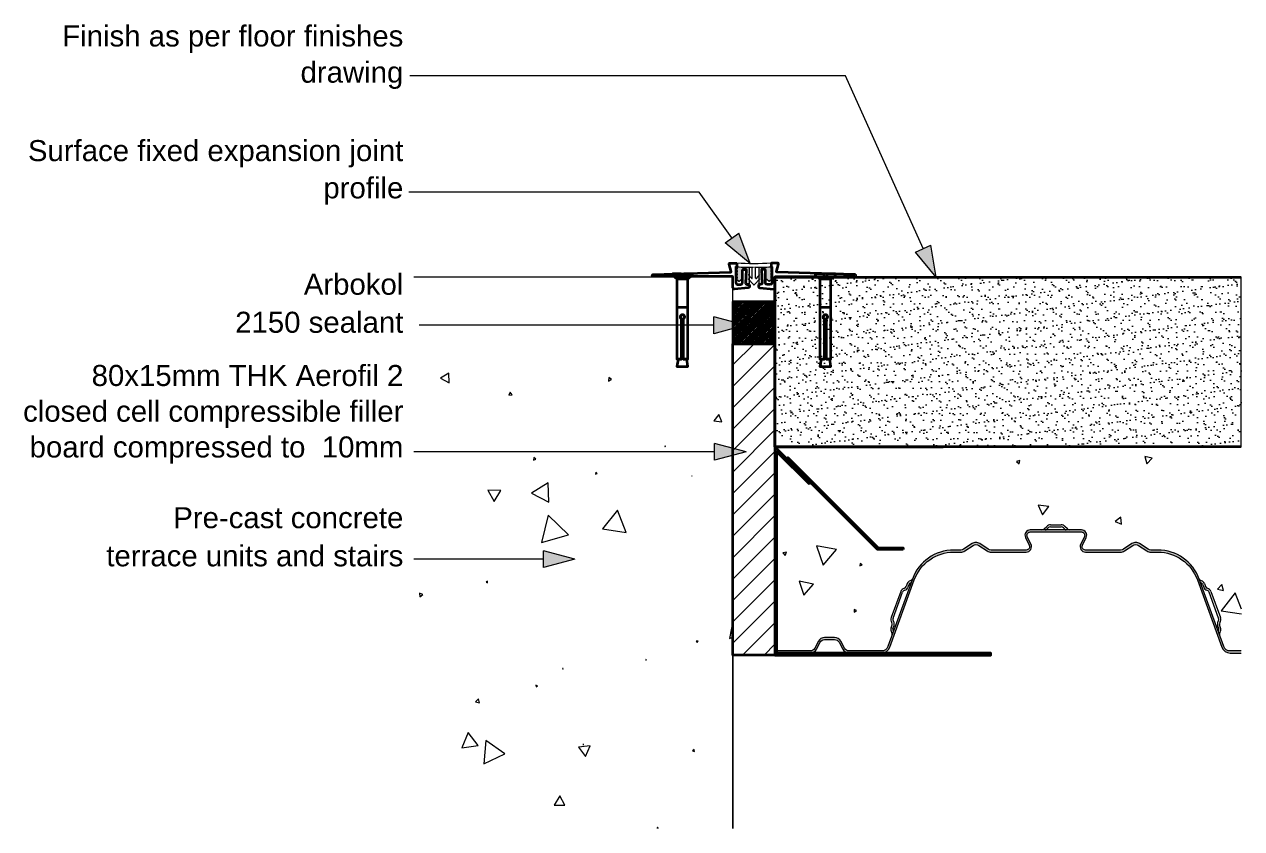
# Model space of a CAD drawing. Header units: millimetres. Extents: x -48147 to 1392261, y -496296 to 18123.
# Drawn here: x 1391537 to 1392261, y -496272 to -495793 of the extents above; entities that cross this region are included whole.
import ezdxf

# ---------------------------------------------------------------- set-up
doc = ezdxf.new("R2010")
doc.units = ezdxf.units.MM
doc.header["$MEASUREMENT"] = 0
for name, color, linetype, lineweight in [('0_Pen_No__1', 7, 'Continuous', 13), ('0_Pen_No__6', 7, 'Continuous', 35), ('0_Pen_No__7', 7, 'Continuous', 35), ('0_Pen_No__8', 7, 'Continuous', 35), ('0_Pen_No__9', 7, 'Continuous', 13), ('2D Layer_Pen_No__1', 7, 'Continuous', 13), ('A-95-P_Text_1_2_Pen_No__1', 7, 'Continuous', 13), ('A-95-P_Text_1_2_Pen_No__7', 7, 'Continuous', 35), ('HATCHING_Pen_No__1', 7, 'Continuous', 13), ('HATCHING_Pen_No__101', 252, 'Continuous', 15), ('HATCHING_Pen_No__8', 7, 'Continuous', 35), ('HATCHING_Pen_No__84', 8, 'Continuous', 20), ('HATCHING_Pen_No__9', 7, 'Continuous', 13)]:
    doc.layers.add(name, color=color, linetype=linetype, lineweight=lineweight)
doc.layers.add('2D Layer', color=7, linetype='Continuous')
doc.layers.add('2D Layer_Pen_No__252', color=7, linetype='Continuous', lineweight=13, true_color=0xe8e8e8)
doc.styles.add('GENERATED_STYLE_2', font='')
doc.styles.get('GENERATED_STYLE_2').set_extended_font_data('Arial')

# ---------------------------------------------------------------- blocks, each defined once
blk = doc.blocks.new('*X228', base_point=(1391970.1, -499993.29))
at = {"layer": 'HATCHING_Pen_No__9', "linetype": 'Continuous'}
for p, q in [((1392207.52, -496051.27), (1392203.1, -496050.19)), ((1392203.1, -496050.19), (1392204.38, -496054.56)), ((1392204.38, -496054.56), (1392207.52, -496051.27)), ((1392128.78, -496052.68), (1392126.86, -496053.33)), ((1392126.86, -496053.33), (1392128.38, -496054.67)), ((1392128.38, -496054.67), (1392128.78, -496052.68)), ((1392139.82, -496079.24), (1392142.33, -496084.98)), ((1392146.04, -496079.94), (1392139.82, -496079.24)), ((1392142.33, -496084.98), (1392146.04, -496079.94)), ((1392188.85, -496086.35), (1392185.45, -496088.81)), ((1392189.28, -496090.53), (1392188.85, -496086.35)), ((1392185.45, -496088.81), (1392189.28, -496090.53)), ((1391990, -496107.04), (1391987.89, -496107.5)), ((1391987.89, -496107.5), (1391989.34, -496109.09)), ((1391989.34, -496109.09), (1391990, -496107.04)), ((1392019.8, -496105.64), (1392007.9, -496103.32)), ((1392007.9, -496103.32), (1392011.84, -496114.79)), ((1392011.84, -496114.79), (1392019.8, -496105.64)), ((1392033.84, -496113.8), (1392033.77, -496115.24)), ((1392033.77, -496115.24), (1392035.06, -496114.58)), ((1392035.06, -496114.58), (1392033.84, -496113.8)), ((1392006.2, -496126.23), (1391997.66, -496124.47)), ((1391997.66, -496124.47), (1392000.41, -496132.75)), ((1392000.41, -496132.75), (1392006.2, -496126.23)), ((1392248.94, -496126.41), (1392246.37, -496129.12)), ((1392246.37, -496129.12), (1392250, -496129.98)), ((1392256.9, -496131.37), (1392248.52, -496141.94)), ((1392250, -496129.98), (1392248.94, -496126.41)), ((1392260.73, -496141.04), (1392256.9, -496131.37)), ((1392031.62, -496141.89), (1392030.23, -496141.23)), ((1392030.23, -496141.23), (1392030.35, -496142.76)), ((1392030.35, -496142.76), (1392031.62, -496141.89)), ((1392248.52, -496141.94), (1392260.73, -496143.74))]:
    blk.add_line(p, q, dxfattribs=at)
blk = doc.blocks.new('Fill_3_4', base_point=(1391970.1, -499993.29))
at = {"layer": 'HATCHING_Pen_No__9', "linetype": 'Continuous'}
blk.add_blockref('*X228', (1391970.1, -499993.29), dxfattribs=at)
blk = doc.blocks.new('*X230', base_point=(1391970.1, -499993.29))
at = {"layer": 'HATCHING_Pen_No__9', "linetype": 'Continuous'}
for p, q in [((1391789.31, -496000.71), (1391784.36, -496003.78)), ((1391789.49, -496006.54), (1391789.31, -496000.71)), ((1391784.36, -496003.78), (1391789.49, -496006.54)), ((1391884.37, -496003.36), (1391884.25, -496005.46)), ((1391884.25, -496005.46), (1391886.12, -496004.52)), ((1391886.12, -496004.52), (1391884.37, -496003.36)), ((1391825.72, -496011.93), (1391824.92, -496013.77)), ((1391824.92, -496013.77), (1391826.91, -496013.55)), ((1391826.91, -496013.55), (1391825.72, -496011.93)), ((1391949.8, -496025.21), (1391946.86, -496029.07)), ((1391946.86, -496029.07), (1391951.67, -496029.69)), ((1391951.67, -496029.69), (1391949.8, -496025.21)), ((1391918.19, -496044.14), (1391917.82, -496044.15)), ((1391917.82, -496044.15), (1391918.01, -496044.47)), ((1391918.01, -496044.47), (1391918.19, -496044.14)), ((1391839.81, -496050.94), (1391839.69, -496052.48)), ((1391839.69, -496052.48), (1391841.08, -496051.82)), ((1391841.08, -496051.82), (1391839.81, -496050.94)), ((1391848.28, -496065.87), (1391838.53, -496072.09)), ((1391848.8, -496077.42), (1391848.28, -496065.87)), ((1391876.75, -496059.6), (1391876.5, -496060.71)), ((1391876.5, -496060.71), (1391877.59, -496060.37)), ((1391877.59, -496060.37), (1391876.75, -496059.6)), ((1391933.84, -496061.82), (1391933.75, -496061.87)), ((1391933.75, -496061.87), (1391933.83, -496061.92)), ((1391933.83, -496061.92), (1391933.84, -496061.82)), ((1391820.23, -496070.43), (1391812.47, -496070.32)), ((1391812.47, -496070.32), (1391816.24, -496077.09)), ((1391816.24, -496077.09), (1391820.23, -496070.43)), ((1391838.53, -496072.09), (1391848.8, -496077.42)), ((1391848.39, -496085.15), (1391844.32, -496101.34)), ((1391860.38, -496096.77), (1391848.39, -496085.15)), ((1391889.55, -496082.21), (1391880.71, -496093.27)), ((1391894.71, -496095.4), (1391889.55, -496082.21)), ((1391880.71, -496093.27), (1391894.71, -496095.4)), ((1391844.32, -496101.34), (1391860.38, -496096.77)), ((1391812.26, -496124.4), (1391811.45, -496124.93)), ((1391812.31, -496125.37), (1391812.26, -496124.4)), ((1391771.85, -496131.54), (1391772.15, -496133.63)), ((1391773.81, -496132.32), (1391771.85, -496131.54)), ((1391811.45, -496124.93), (1391812.31, -496125.37)), ((1391772.15, -496133.63), (1391773.81, -496132.32)), ((1391958.23, -496148.15), (1391956.25, -496158.44)), ((1391937.52, -496159.96), (1391936.44, -496159.96)), ((1391936.44, -496159.96), (1391936.99, -496160.9)), ((1391936.99, -496160.9), (1391937.52, -496159.96)), ((1391956.25, -496158.44), (1391958.23, -496157.75)), ((1391906.47, -496170.91), (1391906.46, -496171.35)), ((1391906.46, -496171.35), (1391906.85, -496171.14)), ((1391906.85, -496171.14), (1391906.47, -496170.91)), ((1391857.3, -496176.31), (1391856.95, -496176.32)), ((1391856.95, -496176.32), (1391857.14, -496176.63)), ((1391857.14, -496176.63), (1391857.3, -496176.31)), ((1391842.08, -496186.54), (1391841.09, -496186.15)), ((1391841.09, -496186.15), (1391841.25, -496187.21)), ((1391841.25, -496187.21), (1391842.08, -496186.54)), ((1391806.98, -496194.34), (1391805.16, -496196.02)), ((1391805.16, -496196.02), (1391807.53, -496196.76)), ((1391807.53, -496196.76), (1391806.98, -496194.34)), ((1391800.74, -496214.42), (1391797.12, -496223.46)), ((1391806.76, -496222.08), (1391800.74, -496214.42)), ((1391797.12, -496223.46), (1391806.76, -496222.08)), ((1391811.24, -496219.19), (1391810.12, -496232.99)), ((1391822.63, -496227.06), (1391811.24, -496219.19)), ((1391873.26, -496222.31), (1391866.39, -496223.15)), ((1391866.39, -496223.15), (1391870.55, -496228.68)), ((1391869.37, -496221.22), (1391868.94, -496221.48)), ((1391868.94, -496221.48), (1391869.39, -496221.72)), ((1391869.39, -496221.72), (1391869.37, -496221.22)), ((1391870.55, -496228.68), (1391873.26, -496222.31)), ((1391935.21, -496224.51), (1391934.27, -496225.26)), ((1391934.27, -496225.26), (1391935.39, -496225.7)), ((1391935.39, -496225.7), (1391935.21, -496224.51)), ((1391810.12, -496232.99), (1391822.63, -496227.06)), ((1391855.23, -496251.97), (1391851.91, -496257.51)), ((1391858.37, -496257.61), (1391855.23, -496251.97)), ((1391851.91, -496257.51), (1391858.37, -496257.61)), ((1391913.38, -496270.69), (1391913.07, -496271.5)), ((1391914.04, -496271.5), (1391913.38, -496270.69))]:
    blk.add_line(p, q, dxfattribs=at)
blk = doc.blocks.new('Fill_4_4', base_point=(1391970.1, -499993.29))
at = {"layer": 'HATCHING_Pen_No__9', "linetype": 'Continuous'}
blk.add_blockref('*X230', (1391970.1, -499993.29), dxfattribs=at)
blk = doc.blocks.new('Polyline_8_4', base_point=(1391968.53, -495935.48))
at = {"layer": '2D Layer', "linetype": 'Continuous', "lineweight": 0, "true_color": 0x000000}
blk.add_hatch(color=178, dxfattribs=at).paths.add_polyline_path([(1391968.53, -495935.48), (1391961.71, -495917.41), (1391953.59, -495923.24)])
at = {"layer": '2D Layer_Pen_No__1', "linetype": 'Continuous'}
for p, q in [((1391953.59, -495923.24), (1391961.71, -495917.41)), ((1391968.53, -495935.48), (1391961.71, -495917.41)), ((1391968.53, -495935.48), (1391953.59, -495923.24))]:
    blk.add_line(p, q, dxfattribs=at)
at = {"layer": '2D Layer_Pen_No__1', "linetype": 'Continuous', "flags": 128}
blk.add_lwpolyline([(1391957.65, -495920.32), (1391938.13, -495893.15), (1391765.48, -495893.15)], dxfattribs=at)
blk = doc.blocks.new('Polyline_9_4', base_point=(1391965.61, -495972.26))
at = {"layer": '2D Layer', "linetype": 'Continuous', "lineweight": 0, "true_color": 0x000000}
blk.add_hatch(color=178, dxfattribs=at).paths.add_polyline_path([(1391965.61, -495972.26), (1391946.95, -495967.26), (1391946.95, -495977.26)])
at = {"layer": '2D Layer_Pen_No__1', "linetype": 'Continuous'}
for p, q in [((1391965.61, -495972.26), (1391946.95, -495967.26)), ((1391946.95, -495977.26), (1391946.95, -495967.26)), ((1391965.61, -495972.26), (1391946.95, -495977.26))]:
    blk.add_line(p, q, dxfattribs=at)
at = {"layer": '2D Layer_Pen_No__1', "linetype": 'Continuous', "flags": 128}
blk.add_lwpolyline([(1391946.95, -495972.26), (1391771.63, -495972.26)], dxfattribs=at)
blk = doc.blocks.new('Polyline_10_4', base_point=(1392079.03, -495943.67))
at = {"layer": '2D Layer', "linetype": 'Continuous', "lineweight": 0, "true_color": 0x000000}
blk.add_hatch(color=178, dxfattribs=at).paths.add_polyline_path([(1392079.03, -495943.67), (1392075.92, -495924.6), (1392066.8, -495928.71)])
at = {"layer": '2D Layer_Pen_No__1', "linetype": 'Continuous'}
for p, q in [((1392066.8, -495928.71), (1392075.92, -495924.6)), ((1392079.03, -495943.67), (1392066.8, -495928.71)), ((1392079.03, -495943.67), (1392075.92, -495924.6))]:
    blk.add_line(p, q, dxfattribs=at)
at = {"layer": '2D Layer_Pen_No__1', "linetype": 'Continuous', "flags": 128}
blk.add_lwpolyline([(1392071.36, -495926.66), (1392025.08, -495823.93), (1391766.15, -495823.93)], dxfattribs=at)
blk = doc.blocks.new('Polyline_11_4', base_point=(1391864.18, -496111.29))
at = {"layer": '2D Layer', "linetype": 'Continuous', "lineweight": 0, "true_color": 0x000000}
blk.add_hatch(color=178, dxfattribs=at).paths.add_polyline_path([(1391864.18, -496111.29), (1391845.52, -496106.29), (1391845.52, -496116.29)])
at = {"layer": '2D Layer_Pen_No__1', "linetype": 'Continuous'}
for p, q in [((1391864.18, -496111.29), (1391845.52, -496106.29)), ((1391845.52, -496116.29), (1391845.52, -496106.29)), ((1391864.18, -496111.29), (1391845.52, -496116.29))]:
    blk.add_line(p, q, dxfattribs=at)
at = {"layer": '2D Layer_Pen_No__1', "linetype": 'Continuous', "flags": 128}
blk.add_lwpolyline([(1391845.52, -496111.29), (1391768.48, -496111.29)], dxfattribs=at)
blk = doc.blocks.new('Polyline_12_4', base_point=(1391966.01, -496047.49))
at = {"layer": '2D Layer', "linetype": 'Continuous', "lineweight": 0, "true_color": 0x000000}
blk.add_hatch(color=178, dxfattribs=at).paths.add_polyline_path([(1391966.01, -496047.49), (1391947.35, -496042.49), (1391947.35, -496052.49)])
at = {"layer": '2D Layer_Pen_No__1', "linetype": 'Continuous'}
for p, q in [((1391966.01, -496047.49), (1391947.35, -496042.49)), ((1391947.35, -496052.49), (1391947.35, -496042.49)), ((1391966.01, -496047.49), (1391947.35, -496052.49))]:
    blk.add_line(p, q, dxfattribs=at)
at = {"layer": '2D Layer_Pen_No__1', "linetype": 'Continuous', "flags": 128}
blk.add_lwpolyline([(1391947.35, -496047.49), (1391768.48, -496047.49)], dxfattribs=at)

msp = doc.modelspace()

# ---------------------------------------------------------------- hatches: boundary and pattern name
at = {"layer": '0_Pen_No__8', "linetype": 'Continuous'}
h = msp.add_hatch(dxfattribs=at)
h.set_pattern_fill('DOTS_0004', color=256, style=0, pattern_type=2)
h.set_pattern_definition([(80.3474, (1380222.65, -494221.92), (-128.874, 94.3825), [0, -142.875])])
h.paths.add_polyline_path([(1391850.73, -496053.29), (1391930.73, -496053.29), (1391930.73, -496043.29), (1391850.73, -496043.29)])
at = {"layer": '0_Pen_No__9', "linetype": 'Continuous'}
h = msp.add_hatch(dxfattribs=at)
h.set_pattern_fill('ANSI37_0004', color=256, style=0, pattern_type=2)
h.set_pattern_definition([(45, (1383680.944, -491995.876), (-28.51231, 28.51231), []), (135, (1383680.944, -491995.876), (28.51231, 28.51231), [])])
h.paths.add_polyline_path([(1391970.37, -495948, 0.438254), (1391971.1, -495948), (1391974.23, -495944.66), (1391974.23, -495942.16), (1391972.17, -495944.36, -0.679603), (1391971.74, -495944.19), (1391971.74, -495937.8, 0.015469), (1391980.75, -495937.51), (1391980.97, -495935.2, -0.028765), (1391960.49, -495935.2), (1391960.72, -495937.51, 0.015472), (1391969.74, -495937.8), (1391969.74, -495944.12, -0.684727), (1391969.3, -495944.29), (1391967.23, -495942.03), (1391967.23, -495944.55)])
for points in [[(1391963.87, -495944.39), (1391963.87, -495938.75, -0.414214), (1391963.97, -495938.65), (1391966.25, -495938.65, -0.466308), (1391966.35, -495938.77), (1391965.77, -495946.32, 0.436671), (1391966.77, -495947.4), (1391967.87, -495947.4), (1391967.87, -495937.77, -0.009109), (1391960.72, -495937.51), (1391960.72, -495938.71, -0.63707), (1391960.56, -495938.78), (1391960.13, -495938.43, 0.110459), (1391960.03, -495938.38), (1391960.03, -495939), (1391960.68, -495939.54, -0.221695), (1391960.72, -495939.62), (1391960.72, -495940.61, -0.63707), (1391960.56, -495940.68), (1391960.13, -495940.33, 0.110459), (1391960.03, -495940.28), (1391960.03, -495940.9), (1391960.68, -495941.44, -0.221695), (1391960.72, -495941.52), (1391960.72, -495942.51, -0.63707), (1391960.56, -495942.58), (1391960.13, -495942.23, 0.110459), (1391960.03, -495942.18), (1391960.03, -495942.8), (1391960.68, -495943.34, -0.221695), (1391960.72, -495943.42), (1391960.72, -495944.41, -0.63707), (1391960.56, -495944.48), (1391960.13, -495944.13, 0.110459), (1391960.03, -495944.08), (1391960.03, -495944.7), (1391961.63, -495946.04, 0.36397), (1391961.96, -495946.04), (1391963.83, -495944.46, 0.221695)], [(1391977.6, -495938.75), (1391977.6, -495944.39, 0.221695), (1391977.63, -495944.46), (1391979.51, -495946.04, 0.36397), (1391979.83, -495946.04), (1391981.43, -495944.7), (1391981.43, -495944.08, 0.110459), (1391981.34, -495944.13), (1391980.91, -495944.48, -0.63707), (1391980.75, -495944.41), (1391980.75, -495943.42, -0.221695), (1391980.78, -495943.34), (1391981.43, -495942.8), (1391981.43, -495942.18, 0.110459), (1391981.34, -495942.23), (1391980.91, -495942.58, -0.63707), (1391980.75, -495942.51), (1391980.75, -495941.52, -0.221695), (1391980.78, -495941.44), (1391981.43, -495940.9), (1391981.43, -495940.28, 0.110459), (1391981.34, -495940.33), (1391980.91, -495940.68, -0.63707), (1391980.75, -495940.61), (1391980.75, -495939.62, -0.221695), (1391980.78, -495939.54), (1391981.43, -495939), (1391981.43, -495938.38, 0.110459), (1391981.34, -495938.43), (1391980.91, -495938.78, -0.63707), (1391980.75, -495938.71), (1391980.75, -495937.51, -0.009109), (1391973.6, -495937.77), (1391973.6, -495947.4), (1391974.7, -495947.4, 0.436671), (1391975.7, -495946.32), (1391975.12, -495938.77, -0.466308), (1391975.22, -495938.65), (1391977.5, -495938.65, -0.414214)]]:
    msp.add_hatch(color=256, dxfattribs=at).paths.add_polyline_path(points)
at = {"layer": 'HATCHING_Pen_No__101', "linetype": 'Continuous'}
msp.add_hatch(color=256, dxfattribs=at).paths.add_polyline_path([(1391984.43, -496167.09), (1392004.21, -496167.09, 0.278119), (1392007.92, -496164.85), (1392010.12, -496160.69, -0.278119), (1392012.77, -496159.09), (1392018.71, -496159.09, -0.278119), (1392021.36, -496160.69), (1392023.56, -496164.85, 0.278119), (1392027.27, -496167.09), (1392046.6, -496167.09, 0.315299), (1392051.49, -496163.67), (1392066.09, -496123.54, -0.315299), (1392089.58, -496107.09), (1392093.74, -496107.09, 0.146419), (1392096.05, -496106.4), (1392101.09, -496103.08, -0.146419), (1392102.74, -496102.59, -0.146419), (1392104.39, -496103.08), (1392109.43, -496106.4, 0.146419), (1392111.74, -496107.09), (1392132.6, -496107.09, 0.554309), (1392135.48, -496102.49), (1392133.27, -496097.97, -0.554309), (1392135.07, -496095.09), (1392165.41, -496095.09, -0.554309), (1392167.21, -496097.97), (1392165, -496102.49, 0.554309), (1392167.88, -496107.09), (1392188.74, -496107.09, 0.146419), (1392191.05, -496106.4), (1392196.09, -496103.08, -0.146419), (1392197.74, -496102.59, -0.146419), (1392199.39, -496103.08), (1392204.43, -496106.4, 0.146419), (1392206.74, -496107.09), (1392210.9, -496107.09, -0.315299), (1392234.39, -496123.54), (1392248.99, -496163.67, 0.315299), (1392253.88, -496167.09), (1392260.44, -496167.09), (1392260.44, -496165.89), (1392253.88, -496165.89, -0.315299), (1392250.12, -496163.26), (1392235.52, -496123.13, 0.315299), (1392210.9, -496105.89), (1392206.74, -496105.89, -0.146419), (1392205.09, -496105.4), (1392200.05, -496102.08, 0.146419), (1392197.74, -496101.39, 0.146419), (1392195.43, -496102.08), (1392190.39, -496105.4, -0.146419), (1392188.74, -496105.89), (1392167.88, -496105.89, -0.554309), (1392166.08, -496103.02), (1392168.29, -496098.49, 0.554309), (1392165.41, -496093.89), (1392135.07, -496093.89, 0.554309), (1392132.19, -496098.49), (1392134.4, -496103.02, -0.554309), (1392132.6, -496105.89), (1392111.74, -496105.89, -0.146419), (1392110.09, -496105.4), (1392105.05, -496102.08, 0.146419), (1392102.74, -496101.39, 0.146419), (1392100.43, -496102.08), (1392095.39, -496105.4, -0.146419), (1392093.74, -496105.89), (1392089.58, -496105.89, 0.315299), (1392064.96, -496123.13), (1392050.36, -496163.26, -0.315299), (1392046.6, -496165.89), (1392027.27, -496165.89, -0.278119), (1392024.62, -496164.29), (1392022.42, -496160.13, 0.278119), (1392018.71, -496157.89), (1392012.77, -496157.89, 0.278119), (1392009.06, -496160.13), (1392006.86, -496164.29, -0.278119), (1392004.21, -496165.89), (1391984.43, -496165.89)])
at = {"layer": 'HATCHING_Pen_No__8', "linetype": 'Continuous'}
h = msp.add_hatch(dxfattribs=at)
h.set_pattern_fill('ANSI38_0004', color=256, style=0, pattern_type=2)
h.set_pattern_definition([(45, (1391970.0983, -499993.2918), (-1.122532, 1.122532), []), (135, (1391970.0983, -499993.2918), (-3.36759605, 1.122532), [3.96875, -2.38125])])
h.paths.add_polyline_path([(1391958.23, -495983.29), (1391983.23, -495983.29), (1391983.23, -495958.29), (1391958.23, -495958.29)])
at = {"layer": 'HATCHING_Pen_No__84', "linetype": 'Continuous'}
h = msp.add_hatch(dxfattribs=at)
h.set_pattern_fill('AR_SAND_0004', color=256, style=0, pattern_type=2)
h.set_pattern_definition([(37.5, (1391970.098, -499993.292), (-0.251948, 7.706524), [0, -6.079392, 0, -6.79932, 0, -6.49935]), (7.5, (1391970.098, -499993.292), (7.0784, 11.287455), [0, -3.279672, 0, -5.479452, 0, -2.09979]), (327.5, (1391965.179, -499993.292), (12.455322, 0.022634), [0, -1.9998, 0, -7.19928, 0, -9.39906]), (317.5, (1391965.179, -499993.292), (12.023304, 3.51035), [0, -0.9999, 0, -4.719528, 0, -5.39946])])
h.paths.add_polyline_path([(1392260.44, -495943.67), (1391983.23, -495943.67), (1391983.23, -496044.51), (1392260.44, -496044.51)])
h = msp.add_hatch(dxfattribs=at)
h.set_pattern_fill('Thermal_Block_0004', color=256, style=0, pattern_type=2)
h.set_pattern_definition([(45, (1391970.098, -499993.292), (-6.36396, 6.36396), [])])
h.paths.add_polyline_path([(1391958.23, -496168.29), (1391983.23, -496168.29), (1391983.23, -495983.29), (1391958.23, -495983.29)])

# ---------------------------------------------------------------- linework, layer by layer
at = {"layer": '0_Pen_No__1', "linetype": 'Continuous'}
for p, q in [((1391960.49, -495935.2), (1391960.72, -495937.51)), ((1391980.97, -495935.2), (1391980.75, -495937.51)), ((1391960.03, -495938.38), (1391960.03, -495939)), ((1391960.68, -495939.54), (1391960.03, -495939)), ((1391960.03, -495940.28), (1391960.03, -495940.9)), ((1391960.68, -495941.44), (1391960.03, -495940.9)), ((1391960.03, -495942.18), (1391960.03, -495942.8)), ((1391960.68, -495943.34), (1391960.03, -495942.8)), ((1391960.56, -495938.78), (1391960.13, -495938.43)), ((1391960.56, -495940.68), (1391960.13, -495940.33)), ((1391960.56, -495942.58), (1391960.13, -495942.23)), ((1391960.72, -495937.51), (1391960.72, -495938.71)), ((1391960.72, -495939.62), (1391960.72, -495940.61)), ((1391960.72, -495941.52), (1391960.72, -495942.51)), ((1391960.72, -495943.42), (1391960.72, -495944.41)), ((1391963.87, -495938.75), (1391963.87, -495944.39)), ((1391966.25, -495938.65), (1391963.97, -495938.65)), ((1391966.35, -495938.77), (1391965.77, -495946.32)), ((1391969.3, -495944.29), (1391967.23, -495942.03)), ((1391967.87, -495937.77), (1391967.87, -495947.4)), ((1391969.74, -495944.12), (1391969.74, -495937.8)), ((1391971.74, -495944.19), (1391971.74, -495937.8)), ((1391972.17, -495944.36), (1391974.32, -495942.08)), ((1391973.6, -495937.77), (1391973.6, -495947.4)), ((1391975.12, -495938.77), (1391975.7, -495946.32)), ((1391977.5, -495938.65), (1391975.22, -495938.65)), ((1391977.6, -495938.75), (1391977.6, -495944.39)), ((1391980.75, -495937.51), (1391980.75, -495938.71)), ((1391980.75, -495939.62), (1391980.75, -495940.61)), ((1391980.75, -495941.52), (1391980.75, -495942.51)), ((1391980.75, -495943.42), (1391980.75, -495944.41)), ((1391980.78, -495939.54), (1391981.43, -495939)), ((1391980.78, -495941.44), (1391981.43, -495940.9)), ((1391980.78, -495943.34), (1391981.43, -495942.8)), ((1391980.91, -495938.78), (1391981.34, -495938.43)), ((1391980.91, -495940.68), (1391981.34, -495940.33)), ((1391980.91, -495942.58), (1391981.34, -495942.23)), ((1391981.43, -495938.38), (1391981.43, -495939)), ((1391981.43, -495940.28), (1391981.43, -495940.9)), ((1391981.43, -495942.18), (1391981.43, -495942.8)), ((1391960.03, -495944.08), (1391960.03, -495944.7)), ((1391961.63, -495946.04), (1391960.03, -495944.7)), ((1391960.56, -495944.48), (1391960.13, -495944.13)), ((1391961.96, -495946.04), (1391963.83, -495944.46)), ((1391966.77, -495947.4), (1391967.87, -495947.4)), ((1391970.37, -495948), (1391967.23, -495944.55)), ((1391971.1, -495948), (1391974.29, -495944.6)), ((1391973.6, -495947.4), (1391974.7, -495947.4)), ((1391979.51, -495946.04), (1391977.63, -495944.46)), ((1391979.83, -495946.04), (1391981.43, -495944.7)), ((1391980.91, -495944.48), (1391981.34, -495944.13)), ((1391981.43, -495944.08), (1391981.43, -495944.7))]:
    msp.add_line(p, q, dxfattribs=at)
for centre, radius, start, end in [((1391970.73, -495757.68), 177.82, 266.69856, 273.30144), ((1391959.97, -495938.62), 0.25, 50, 75.21308), ((1391959.97, -495940.52), 0.25, 50, 75.21311), ((1391959.97, -495942.42), 0.25, 50, 75.21311), ((1391960.62, -495938.71), 0.1, 229.99997, 0.00001), ((1391960.62, -495940.61), 0.1, 230.00005, 0.00001), ((1391960.62, -495942.51), 0.1, 230.00005, 0.00001), ((1391960.62, -495939.62), 0.1, 359.99998, 50.00005), ((1391960.62, -495941.52), 0.1, 359.99998, 49.99997), ((1391960.62, -495943.42), 0.1, 359.99998, 49.99997), ((1391971.37, -495741.45), 196.35, 266.89111, 269.70868), ((1391963.97, -495938.75), 0.1, 89.99997, 179.99998), ((1391966.25, -495938.75), 0.1, 350.00001, 89.99997), ((1391970.1, -495741.45), 196.35, 270.29229, 273.10888), ((1391975.22, -495938.75), 0.1, 89.99997, 190.00003), ((1391977.5, -495938.75), 0.1, 0.00001, 89.99997), ((1391980.85, -495938.71), 0.1, 179.99998, 309.99998), ((1391980.85, -495939.62), 0.1, 130.00001, 180.00001), ((1391980.85, -495940.61), 0.1, 179.99998, 309.99998), ((1391980.85, -495941.52), 0.1, 130.00001, 180.00001), ((1391980.85, -495942.51), 0.1, 180.00001, 309.99998), ((1391980.85, -495943.42), 0.1, 129.99998, 179.99998), ((1391981.5, -495938.62), 0.25, 104.78692, 130.00001), ((1391981.5, -495940.52), 0.25, 104.78692, 130.00001), ((1391981.5, -495942.42), 0.25, 104.78692, 130.00001), ((1391959.97, -495944.32), 0.25, 50, 75.21311), ((1391960.62, -495944.41), 0.1, 229.99997, 0.00001), ((1391961.79, -495945.85), 0.25, 230, 310.00001), ((1391963.77, -495944.39), 0.1, 309.99998, 0.00001), ((1391966.77, -495946.4), 1, 175.64209, 270), ((1391969.49, -495944.12), 0.25, 222.39809, 0.00001), ((1391970.74, -495947.66), 0.5, 222.26811, 316.93056), ((1391971.99, -495944.19), 0.25, 180, 316.80057), ((1391974.7, -495946.4), 1, 270, 4.3579), ((1391977.7, -495944.39), 0.1, 180.00001, 229.99997), ((1391979.67, -495945.85), 0.25, 229.99997, 309.99998), ((1391980.85, -495944.41), 0.1, 180.00001, 309.99998), ((1391981.5, -495944.32), 0.25, 104.78692, 130.00001)]:
    msp.add_arc(centre, radius, start, end, dxfattribs=at)
at = {"layer": '0_Pen_No__6', "linetype": 'Continuous'}
for p, q in [((1391931.47, -495961.71), (1391924.97, -495961.71)), ((1392016.48, -495961.71), (1392009.98, -495961.71))]:
    msp.add_line(p, q, dxfattribs=at)
at = {"layer": '0_Pen_No__6', "linetype": 'Continuous', "flags": 128}
for points in [[(1391927.47, -495941.71), (1391922.22, -495941.71), (1391922.22, -495942.46), (1391924.97, -495944.71), (1391931.47, -495944.71), (1391934.22, -495942.46), (1391934.22, -495941.71), (1391928.97, -495941.71), (1391928.97, -495943.71), (1391927.47, -495943.71)], [(1392012.48, -495941.71), (1392007.23, -495941.71), (1392007.23, -495942.46), (1392009.98, -495944.71), (1392016.48, -495944.71), (1392019.23, -495942.46), (1392019.23, -495941.71), (1392013.98, -495941.71), (1392013.98, -495943.71), (1392012.48, -495943.71)]]:
    msp.add_lwpolyline(points, close=True, dxfattribs=at)
for points in [[(1391931.47, -495944.71), (1391924.97, -495944.71), (1391924.97, -495992.49), (1391927.72, -495992.49), (1391927.72, -495968.45, -4.832779), (1391928.72, -495968.45), (1391928.72, -495992.49), (1391931.47, -495992.49)], [(1392016.48, -495944.71), (1392009.98, -495944.71), (1392009.98, -495992.49), (1392012.73, -495992.49), (1392012.73, -495968.45, -4.832779), (1392013.73, -495968.45), (1392013.73, -495992.49), (1392016.48, -495992.49)], [(1391930.82, -495992.49), (1391928.72, -495992.49), (1391928.72, -495968.45, 4.832779), (1391927.72, -495968.45), (1391927.72, -495992.49), (1391925.62, -495992.49), (1391924.97, -495996.71), (1391931.47, -495996.71)], [(1392015.83, -495992.49), (1392013.73, -495992.49), (1392013.73, -495968.45, 4.832779), (1392012.73, -495968.45), (1392012.73, -495992.49), (1392010.63, -495992.49), (1392009.98, -495996.71), (1392016.48, -495996.71)]]:
    msp.add_lwpolyline(points, format="xyb", close=True, dxfattribs=at)
at = {"layer": '0_Pen_No__7', "linetype": 'Continuous', "flags": 128}
for points in [[(1391963.08, -495947.94, 0.414214), (1391963.87, -495947.15), (1391963.87, -495939.84, -0.414214), (1391964.66, -495939.05), (1391965.76, -495939.05, -0.429634), (1391966.14, -495939.45), (1391965.74, -495947.11, 0.429634), (1391966.53, -495947.94), (1391967.62, -495947.94, -0.414214), (1391968, -495948.32), (1391968, -495949.25, -0.389336), (1391967.28, -495950.03), (1391959.08, -495950.74, -0.439537), (1391958.22, -495949.95), (1391958.22, -495943.67, 0.414214), (1391957.84, -495943.29), (1391910.86, -495943.29, -0.986438), (1391910.84, -495942.02), (1391956.86, -495940.76, 0.484687), (1391957.22, -495940.29), (1391956.03, -495935.85, -0.493145), (1391956.4, -495935.37), (1391960.14, -495935.37, -0.414214), (1391960.52, -495935.75), (1391960.52, -495937.16, -0.414214), (1391960.28, -495937.4, 0.414214), (1391960.02, -495937.65), (1391960.02, -495947.15, 0.414214), (1391960.81, -495947.94)], [(1391978.36, -495947.94, -0.414214), (1391977.57, -495947.15), (1391977.57, -495939.84, 0.414214), (1391976.78, -495939.05), (1391975.68, -495939.05, 0.429634), (1391975.3, -495939.45), (1391975.71, -495947.11, -0.429634), (1391974.92, -495947.94), (1391973.82, -495947.94, 0.414214), (1391973.44, -495948.32), (1391973.44, -495949.25, 0.389336), (1391974.17, -495950.03), (1391982.37, -495950.74, 0.439537), (1391983.22, -495949.95), (1391983.22, -495943.67, -0.414214), (1391983.6, -495943.29), (1392030.59, -495943.29, 0.986438), (1392030.61, -495942.02), (1391984.58, -495940.76, -0.484687), (1391984.23, -495940.29), (1391985.42, -495935.85, 0.493145), (1391985.05, -495935.37), (1391981.3, -495935.37, 0.414214), (1391980.92, -495935.75), (1391980.92, -495937.16, 0.414214), (1391981.17, -495937.4, -0.414214), (1391981.42, -495937.65), (1391981.42, -495947.15, -0.414214), (1391980.63, -495947.94)]]:
    msp.add_lwpolyline(points, format="xyb", close=True, dxfattribs=at)
for points in [[(1392260.44, -496044.51), (1391983.23, -496044.51), (1391983.23, -495943.67), (1392260.44, -495943.67)], [(1391983.23, -495943.67), (1391983.23, -496044.51), (1392083.23, -496044.51)], [(1391983.23, -496044.51), (1391983.23, -496167.09)]]:
    msp.add_lwpolyline(points, dxfattribs=at)
for points in [[(1391958.23, -495983.29), (1391983.23, -495983.29), (1391983.23, -495958.29), (1391958.23, -495958.29)], [(1391983.23, -496168.29), (1391958.23, -496168.29), (1391958.23, -495983.29), (1391983.23, -495983.29)], [(1392003.6, -496066.57), (1392004.45, -496065.72), (1391983.23, -496044.51), (1391983.23, -496168.29), (1392111.64, -496168.29), (1392111.64, -496167.09), (1391984.43, -496167.09), (1391984.43, -496047.41)], [(1392059.38, -496105.51), (1392044.23, -496105.51), (1391990.16, -496051.44), (1391990.79, -496050.8), (1392044.61, -496104.61), (1392059.38, -496104.61)]]:
    msp.add_lwpolyline(points, close=True, dxfattribs=at)
at = {"layer": '2D Layer_Pen_No__1', "linetype": 'Continuous', "flags": 128}
for points in [[(1391958.23, -496271.5), (1391958.22, -495943.67), (1391768.48, -495943.67)], [(1391958.23, -495958.29), (1391958.23, -496271.5)]]:
    msp.add_lwpolyline(points, dxfattribs=at)
for points in [[(1392260.44, -496165.89), (1392253.88, -496165.89, -0.315299), (1392250.12, -496163.26), (1392235.52, -496123.13, 0.315299), (1392210.9, -496105.89), (1392206.74, -496105.89, -0.146419), (1392205.09, -496105.4), (1392200.05, -496102.08, 0.146419), (1392197.74, -496101.39, 0.146419), (1392195.43, -496102.08), (1392190.39, -496105.4, -0.146419), (1392188.74, -496105.89), (1392167.88, -496105.89, -0.554309), (1392166.08, -496103.02), (1392168.29, -496098.49, 0.554309), (1392165.41, -496093.89), (1392135.07, -496093.89, 0.554309), (1392132.19, -496098.49), (1392134.4, -496103.02, -0.554309), (1392132.6, -496105.89), (1392111.74, -496105.89, -0.146419), (1392110.09, -496105.4), (1392105.05, -496102.08, 0.146419), (1392102.74, -496101.39, 0.146419), (1392100.43, -496102.08), (1392095.39, -496105.4, -0.146419), (1392093.74, -496105.89), (1392089.58, -496105.89, 0.315299), (1392064.96, -496123.13), (1392050.36, -496163.26, -0.315299), (1392046.6, -496165.89), (1392027.27, -496165.89, -0.278119), (1392024.62, -496164.29), (1392022.42, -496160.13, 0.278119), (1392018.71, -496157.89), (1392012.77, -496157.89, 0.278119), (1392009.06, -496160.13), (1392006.86, -496164.29, -0.278119), (1392004.21, -496165.89), (1391984.43, -496165.89)], [(1391984.43, -496167.09), (1392004.21, -496167.09, 0.278119), (1392007.92, -496164.85), (1392010.12, -496160.69, -0.278119), (1392012.77, -496159.09), (1392018.71, -496159.09, -0.278119), (1392021.36, -496160.69), (1392023.56, -496164.85, 0.278119), (1392027.27, -496167.09), (1392046.6, -496167.09, 0.315299), (1392051.49, -496163.67), (1392066.09, -496123.54, -0.315299), (1392089.58, -496107.09), (1392093.74, -496107.09, 0.146419), (1392096.05, -496106.4), (1392101.09, -496103.08, -0.146419), (1392102.74, -496102.59, -0.146419), (1392104.39, -496103.08), (1392109.43, -496106.4, 0.146419), (1392111.74, -496107.09), (1392132.6, -496107.09, 0.554309), (1392135.48, -496102.49), (1392133.27, -496097.97, -0.554309), (1392135.07, -496095.09), (1392165.41, -496095.09, -0.554309), (1392167.21, -496097.97), (1392165, -496102.49, 0.554309), (1392167.88, -496107.09), (1392188.74, -496107.09, 0.146419), (1392191.05, -496106.4), (1392196.09, -496103.08, -0.146419), (1392197.74, -496102.59, -0.146419), (1392199.39, -496103.08), (1392204.43, -496106.4, 0.146419), (1392206.74, -496107.09), (1392210.9, -496107.09, -0.315299), (1392234.39, -496123.54), (1392248.99, -496163.67, 0.315299), (1392253.88, -496167.09), (1392260.44, -496167.09)]]:
    msp.add_lwpolyline(points, format="xyb", dxfattribs=at)
at = {"layer": '2D Layer_Pen_No__252', "linetype": 'Continuous'}
for p, q in [((1392143.33, -496093.31), (1392144.81, -496091.83)), ((1392145.65, -496092.68), (1392144.17, -496094.16)), ((1392147.07, -496090.89), (1392153.41, -496090.89)), ((1392147.07, -496092.09), (1392153.41, -496092.09)), ((1392154.83, -496092.68), (1392156.31, -496094.16)), ((1392157.15, -496093.31), (1392155.67, -496091.83)), ((1392063.97, -496124.06), (1392063.65, -496124.15)), ((1392236.51, -496124.06), (1392236.83, -496124.15)), ((1392058.01, -496130.55), (1392052.36, -496146.06)), ((1392053.49, -496146.47), (1392059.13, -496130.96)), ((1392061.86, -496125.82), (1392061.2, -496127.62)), ((1392062.98, -496126.23), (1392062.33, -496128.03)), ((1392064.3, -496125.21), (1392063.98, -496125.3)), ((1392236.18, -496125.21), (1392236.5, -496125.3)), ((1392237.5, -496126.23), (1392238.15, -496128.03)), ((1392238.63, -496125.82), (1392239.28, -496127.62)), ((1392246.99, -496146.47), (1392241.35, -496130.96)), ((1392242.47, -496130.55), (1392248.12, -496146.06)), ((1392052.27, -496152.15), (1392052.93, -496150.35)), ((1392053.4, -496152.56), (1392054.05, -496150.77)), ((1392247.08, -496152.56), (1392246.43, -496150.77)), ((1392248.21, -496152.15), (1392247.55, -496150.35)), ((1392052.76, -496154.86), (1392052.57, -496154.58)), ((1392053.75, -496154.19), (1392053.57, -496153.91)), ((1392246.73, -496154.19), (1392246.91, -496153.91)), ((1392247.72, -496154.86), (1392247.91, -496154.58))]:
    msp.add_line(p, q, dxfattribs=at)
for centre, radius, start, end in [((1392141.91, -496091.89), 2, 270, 314.96818), ((1392147.07, -496094.09), 3.2, 90, 134.96818), ((1392147.07, -496094.09), 2, 90, 134.96818), ((1392153.41, -496094.09), 3.2, 45.03182, 90), ((1392153.41, -496094.09), 2, 45.03182, 90), ((1392158.57, -496091.89), 2, 225.03182, 270), ((1392064.39, -496126.75), 2.7, 106, 160), ((1392063.55, -496122.62), 1.5, 286, 340), ((1392236.93, -496122.62), 1.5, 200, 254), ((1392236.09, -496126.75), 2.7, 20, 74), ((1392061.01, -496131.65), 3.2, 104.62659, 160), ((1392061.01, -496131.65), 2, 104.32104, 160), ((1392059.79, -496127.11), 1.5, 286, 340), ((1392059.79, -496127.11), 2.7, 284.5139, 340), ((1392064.39, -496126.75), 1.5, 106, 160), ((1392236.09, -496126.75), 1.5, 20, 74), ((1392240.69, -496127.11), 2.7, 200, 255.4861), ((1392240.69, -496127.11), 1.5, 200, 254), ((1392239.47, -496131.65), 2, 20, 75.67896), ((1392239.47, -496131.65), 3.2, 20, 75.37341), ((1392055.37, -496147.15), 3.2, 160, 215.37341), ((1392245.11, -496147.15), 3.2, 324.62659, 20), ((1392054.81, -496153.08), 2.7, 160, 214), ((1392051.52, -496149.84), 1.5, 340, 34), ((1392054.81, -496153.08), 1.5, 160, 214), ((1392055.37, -496147.15), 2, 160, 215.67896), ((1392051.52, -496149.84), 2.7, 340, 35.4861), ((1392248.96, -496149.84), 2.7, 144.5139, 200), ((1392245.11, -496147.15), 2, 324.32104, 20), ((1392245.67, -496153.08), 1.5, 326, 20), ((1392248.96, -496149.84), 1.5, 146, 200), ((1392245.67, -496153.08), 2.7, 326, 20), ((1392051.51, -496155.7), 1.5, 340, 34), ((1392248.97, -496155.7), 1.5, 146, 200)]:
    msp.add_arc(centre, radius, start, end, dxfattribs=at)
at = {"layer": 'HATCHING_Pen_No__1', "linetype": 'Continuous', "flags": 128}
for points in [[(1392260.44, -495943.67), (1391983.23, -495943.67), (1391983.23, -496044.51), (1392260.44, -496044.51)], [(1391958.23, -496168.29), (1391983.23, -496168.29), (1391983.23, -495983.29), (1391958.23, -495983.29)]]:
    msp.add_lwpolyline(points, close=True, dxfattribs=at)

# ---------------------------------------------------------------- block references
at = {"layer": '2D Layer', "linetype": 'Continuous'}
for name, p in [('Polyline_10_4', (1392079.03, -495943.67)), ('Polyline_8_4', (1391968.53, -495935.48)), ('Polyline_9_4', (1391965.61, -495972.26)), ('Polyline_12_4', (1391966.01, -496047.49)), ('Polyline_11_4', (1391864.18, -496111.29))]:
    msp.add_blockref(name, p, dxfattribs=at)
at = {"layer": 'HATCHING_Pen_No__9', "linetype": 'Continuous'}
for name in ['Fill_4_4', 'Fill_3_4']:
    msp.add_blockref(name, (1391970.1, -499993.29), dxfattribs=at)

# ---------------------------------------------------------------- texts
at = {"layer": 'A-95-P_Text_1_2_Pen_No__1', "linetype": 'Continuous', "insert": (1391762.26, -495995.85), "char_height": 12.50028, "width": 227.8004, "attachment_point": 3, "line_spacing_factor": 1.019765, "style": 'GENERATED_STYLE_2'}
msp.add_mtext('\\A1;{\\fArial|b0|i0|c0|p34;80x15mm THK Aerofil 2 closed cell compressible filler board compressed to  10mm}', dxfattribs=at)
at = {"layer": 'A-95-P_Text_1_2_Pen_No__7', "linetype": 'Continuous', "char_height": 12.5, "attachment_point": 3, "style": 'GENERATED_STYLE_2'}
for s, insert, width, line_spacing_factor in [('\\A1;{\\fArial|b0|i0|c0|p34;Finish as per floor finishes drawing }', (1391762.26, -495794.03), 232.2204, 1.032023), ('\\A1;{\\fArial|b0|i0|c0|p34;Surface fixed expansion joint profile}', (1391762.26, -495862.17), 227.0273, 1.062549), ('\\A1;{\\fArial|b0|i0|c0|p34;Arbokol \\P\\fArial|b0|i0|c0|p34;2150 sealant}', (1391762.26, -495941.6), 131.2376, 1.085543), ('\\A1;{\\fArial|b0|i0|c0|p34;Pre-cast concrete terrace units and stairs}', (1391762.26, -496080.39), 180.6995, 1.087772)]:
    msp.add_mtext(s, dxfattribs=dict(at, insert=insert, width=width, line_spacing_factor=line_spacing_factor))

doc.saveas('drawing.dxf')
